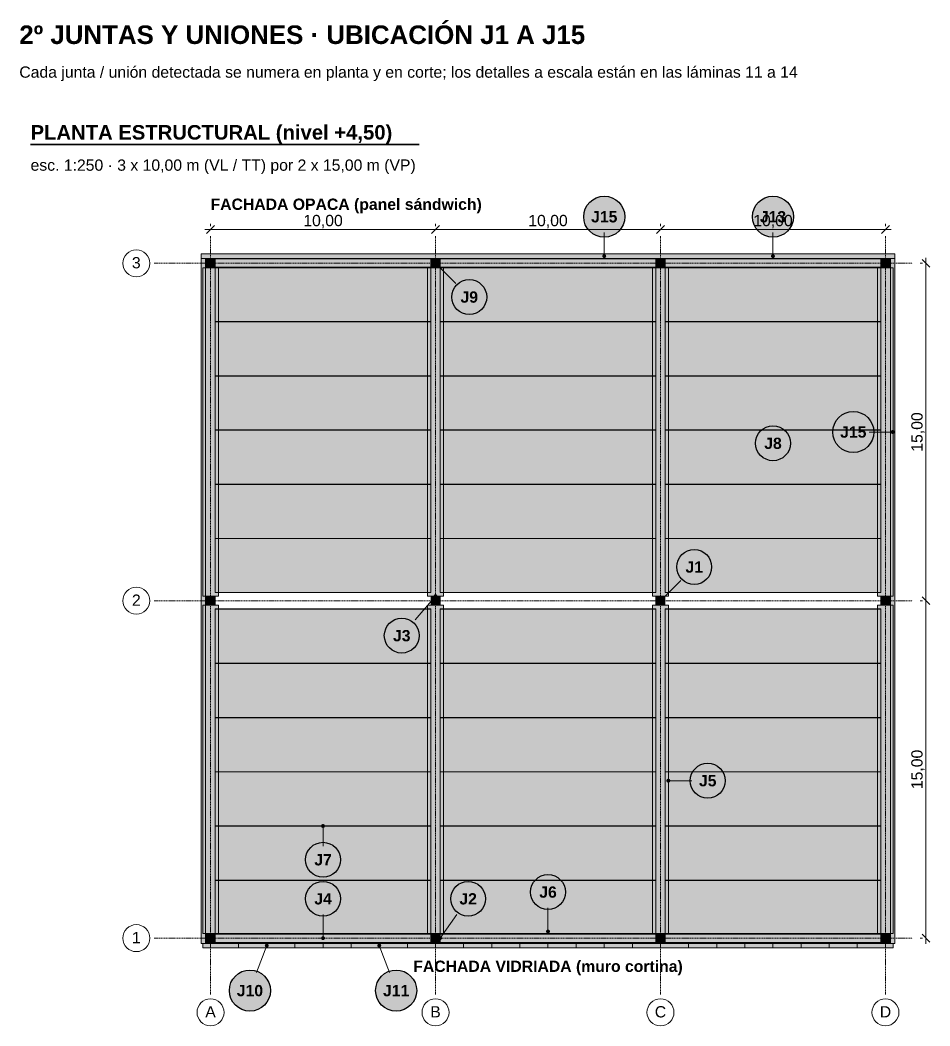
# Model space of a CAD drawing. Header units: millimetres. Extents: x 10 to 200, y 4 to 286.
# Drawn here: x 10.1 to 171.9, y 107.4 to 286.2 of the extents above; entities that cross this region are included whole.
import ezdxf
from ezdxf.enums import TextEntityAlignment as Align

# ---------------------------------------------------------------- set-up
doc = ezdxf.new("R2010")
doc.units = ezdxf.units.MM
doc.linetypes.add('DASHED', pattern=[1.524, 1.27, -0.254])
for name, color, linetype in [('CONTORNOS', 7, 'Continuous'), ('CONTORNOS-RELLENO', 9, 'Continuous'), ('COTAS', 7, 'Continuous'), ('LINEAS', 7, 'Continuous'), ('REFERENCIAS', 7, 'Continuous'), ('REFERENCIAS-RELLENO', 9, 'Continuous'), ('TEXTOS', 7, 'Continuous')]:
    doc.layers.add(name, color=color, linetype=linetype)
doc.styles.add('ARIAL', font='arial.ttf')
doc.styles.add('ARIAL-NEGRITA', font='arialbd.ttf')

msp = doc.modelspace()

# ---------------------------------------------------------------- hatches: boundary and pattern name
at = {"layer": 'CONTORNOS-RELLENO', "true_color": 0xcfc8bb}
h = msp.add_hatch(color=9, dxfattribs=at)
h.dxf.hatch_style = 1
h.paths.add_polyline_path([(42.32, 243.88), (165.68, 243.88), (165.68, 244.68), (42.32, 244.68)])
h = msp.add_hatch(color=9, dxfattribs=at)
h.dxf.hatch_style = 1
h.paths.add_polyline_path([(42.32, 122.072), (43.12, 122.072), (43.12, 243.88), (42.32, 243.88)])
at = {"layer": 'CONTORNOS-RELLENO', "true_color": 0x555555}
h = msp.add_hatch(color=251, dxfattribs=at)
h.dxf.hatch_style = 1
h.paths.add_polyline_path([(43.2, 242.2), (44.8, 242.2), (44.8, 243.8), (43.2, 243.8)])
at = {"layer": 'CONTORNOS-RELLENO', "true_color": 0xa9bccf}
h = msp.add_hatch(color=9, dxfattribs=at)
h.dxf.hatch_style = 1
h.paths.add_polyline_path([(44.84, 242.2), (83.16, 242.2), (83.16, 243.8), (44.84, 243.8)])
at = {"layer": 'CONTORNOS-RELLENO', "true_color": 0x555555}
h = msp.add_hatch(color=251, dxfattribs=at)
h.dxf.hatch_style = 1
h.paths.add_polyline_path([(83.2, 242.2), (84.8, 242.2), (84.8, 243.8), (83.2, 243.8)])
at = {"layer": 'CONTORNOS-RELLENO', "true_color": 0xa9bccf}
h = msp.add_hatch(color=9, dxfattribs=at)
h.dxf.hatch_style = 1
h.paths.add_polyline_path([(84.84, 242.2), (123.16, 242.2), (123.16, 243.8), (84.84, 243.8)])
at = {"layer": 'CONTORNOS-RELLENO', "true_color": 0x555555}
h = msp.add_hatch(color=251, dxfattribs=at)
h.dxf.hatch_style = 1
h.paths.add_polyline_path([(123.2, 242.2), (124.8, 242.2), (124.8, 243.8), (123.2, 243.8)])
at = {"layer": 'CONTORNOS-RELLENO', "true_color": 0xa9bccf}
h = msp.add_hatch(color=9, dxfattribs=at)
h.dxf.hatch_style = 1
h.paths.add_polyline_path([(124.84, 242.2), (163.16, 242.2), (163.16, 243.8), (124.84, 243.8)])
at = {"layer": 'CONTORNOS-RELLENO', "true_color": 0x555555}
h = msp.add_hatch(color=251, dxfattribs=at)
h.dxf.hatch_style = 1
h.paths.add_polyline_path([(163.2, 242.2), (164.8, 242.2), (164.8, 243.8), (163.2, 243.8)])
at = {"layer": 'CONTORNOS-RELLENO', "true_color": 0xcfc8bb}
h = msp.add_hatch(color=9, dxfattribs=at)
h.dxf.hatch_style = 1
h.paths.add_polyline_path([(164.88, 122.072), (165.68, 122.072), (165.68, 243.88), (164.88, 243.88)])
at = {"layer": 'CONTORNOS-RELLENO', "true_color": 0xb9cdb0}
h = msp.add_hatch(color=9, dxfattribs=at)
h.dxf.hatch_style = 1
h.paths.add_polyline_path([(42.6, 183.8), (45.4, 183.8), (45.4, 242.2), (42.6, 242.2)])
at = {"layer": 'CONTORNOS-RELLENO', "true_color": 0xe3dccb}
h = msp.add_hatch(color=254, dxfattribs=at)
h.dxf.hatch_style = 1
h.paths.add_polyline_path([(44.84, 242.28), (83.16, 242.28), (83.16, 242.32), (44.84, 242.32)])
at = {"layer": 'CONTORNOS-RELLENO', "true_color": 0xefeadc}
h = msp.add_hatch(color=254, dxfattribs=at)
h.dxf.hatch_style = 1
h.paths.add_polyline_path([(44.84, 232.64), (83.16, 232.64), (83.16, 242.24), (44.84, 242.24)])
at = {"layer": 'CONTORNOS-RELLENO', "true_color": 0xb9cdb0}
h = msp.add_hatch(color=9, dxfattribs=at)
h.dxf.hatch_style = 1
h.paths.add_polyline_path([(82.6, 183.8), (85.4, 183.8), (85.4, 242.2), (82.6, 242.2)])
at = {"layer": 'CONTORNOS-RELLENO', "true_color": 0xe3dccb}
h = msp.add_hatch(color=254, dxfattribs=at)
h.dxf.hatch_style = 1
h.paths.add_polyline_path([(84.84, 242.28), (123.16, 242.28), (123.16, 242.32), (84.84, 242.32)])
at = {"layer": 'CONTORNOS-RELLENO', "true_color": 0xefeadc}
h = msp.add_hatch(color=254, dxfattribs=at)
h.dxf.hatch_style = 1
h.paths.add_polyline_path([(84.84, 232.64), (123.16, 232.64), (123.16, 242.24), (84.84, 242.24)])
at = {"layer": 'CONTORNOS-RELLENO', "true_color": 0xb9cdb0}
h = msp.add_hatch(color=9, dxfattribs=at)
h.dxf.hatch_style = 1
h.paths.add_polyline_path([(122.6, 183.8), (125.4, 183.8), (125.4, 242.2), (122.6, 242.2)])
at = {"layer": 'CONTORNOS-RELLENO', "true_color": 0xe3dccb}
h = msp.add_hatch(color=254, dxfattribs=at)
h.dxf.hatch_style = 1
h.paths.add_polyline_path([(124.84, 242.28), (163.16, 242.28), (163.16, 242.32), (124.84, 242.32)])
at = {"layer": 'CONTORNOS-RELLENO', "true_color": 0xefeadc}
h = msp.add_hatch(color=254, dxfattribs=at)
h.dxf.hatch_style = 1
h.paths.add_polyline_path([(124.84, 232.64), (163.16, 232.64), (163.16, 242.24), (124.84, 242.24)])
at = {"layer": 'CONTORNOS-RELLENO', "true_color": 0xb9cdb0}
h = msp.add_hatch(color=9, dxfattribs=at)
h.dxf.hatch_style = 1
h.paths.add_polyline_path([(162.6, 183.8), (165.4, 183.8), (165.4, 242.2), (162.6, 242.2)])
at = {"layer": 'CONTORNOS-RELLENO', "true_color": 0xefeadc}
h = msp.add_hatch(color=254, dxfattribs=at)
h.dxf.hatch_style = 1
h.paths.add_polyline_path([(44.84, 223), (83.16, 223), (83.16, 232.6), (44.84, 232.6)])
h = msp.add_hatch(color=254, dxfattribs=at)
h.dxf.hatch_style = 1
h.paths.add_polyline_path([(84.84, 223), (123.16, 223), (123.16, 232.6), (84.84, 232.6)])
h = msp.add_hatch(color=254, dxfattribs=at)
h.dxf.hatch_style = 1
h.paths.add_polyline_path([(124.84, 223), (163.16, 223), (163.16, 232.6), (124.84, 232.6)])
h = msp.add_hatch(color=254, dxfattribs=at)
h.dxf.hatch_style = 1
h.paths.add_polyline_path([(44.84, 213.36), (83.16, 213.36), (83.16, 222.96), (44.84, 222.96)])
h = msp.add_hatch(color=254, dxfattribs=at)
h.dxf.hatch_style = 1
h.paths.add_polyline_path([(84.84, 213.36), (123.16, 213.36), (123.16, 222.96), (84.84, 222.96)])
h = msp.add_hatch(color=254, dxfattribs=at)
h.dxf.hatch_style = 1
h.paths.add_polyline_path([(124.84, 213.36), (163.16, 213.36), (163.16, 222.96), (124.84, 222.96)])
h = msp.add_hatch(color=254, dxfattribs=at)
h.dxf.hatch_style = 1
h.paths.add_polyline_path([(44.84, 203.72), (83.16, 203.72), (83.16, 213.32), (44.84, 213.32)])
h = msp.add_hatch(color=254, dxfattribs=at)
h.dxf.hatch_style = 1
h.paths.add_polyline_path([(84.84, 203.72), (123.16, 203.72), (123.16, 213.32), (84.84, 213.32)])
h = msp.add_hatch(color=254, dxfattribs=at)
h.dxf.hatch_style = 1
h.paths.add_polyline_path([(124.84, 203.72), (163.16, 203.72), (163.16, 213.32), (124.84, 213.32)])
h = msp.add_hatch(color=254, dxfattribs=at)
h.dxf.hatch_style = 1
h.paths.add_polyline_path([(44.84, 194.08), (83.16, 194.08), (83.16, 203.68), (44.84, 203.68)])
h = msp.add_hatch(color=254, dxfattribs=at)
h.dxf.hatch_style = 1
h.paths.add_polyline_path([(84.84, 194.08), (123.16, 194.08), (123.16, 203.68), (84.84, 203.68)])
h = msp.add_hatch(color=254, dxfattribs=at)
h.dxf.hatch_style = 1
h.paths.add_polyline_path([(124.84, 194.08), (163.16, 194.08), (163.16, 203.68), (124.84, 203.68)])
h = msp.add_hatch(color=254, dxfattribs=at)
h.dxf.hatch_style = 1
h.paths.add_polyline_path([(44.84, 184.44), (83.16, 184.44), (83.16, 194.04), (44.84, 194.04)])
h = msp.add_hatch(color=254, dxfattribs=at)
h.dxf.hatch_style = 1
h.paths.add_polyline_path([(84.84, 184.44), (123.16, 184.44), (123.16, 194.04), (84.84, 194.04)])
h = msp.add_hatch(color=254, dxfattribs=at)
h.dxf.hatch_style = 1
h.paths.add_polyline_path([(124.84, 184.44), (163.16, 184.44), (163.16, 194.04), (124.84, 194.04)])
at = {"layer": 'CONTORNOS-RELLENO', "true_color": 0x555555}
h = msp.add_hatch(color=251, dxfattribs=at)
h.dxf.hatch_style = 1
h.paths.add_polyline_path([(43.2, 182.2), (44.8, 182.2), (44.8, 183.8), (43.2, 183.8)])
h = msp.add_hatch(color=251, dxfattribs=at)
h.dxf.hatch_style = 1
h.paths.add_polyline_path([(83.2, 182.2), (84.8, 182.2), (84.8, 183.8), (83.2, 183.8)])
h = msp.add_hatch(color=251, dxfattribs=at)
h.dxf.hatch_style = 1
h.paths.add_polyline_path([(123.2, 182.2), (124.8, 182.2), (124.8, 183.8), (123.2, 183.8)])
h = msp.add_hatch(color=251, dxfattribs=at)
h.dxf.hatch_style = 1
h.paths.add_polyline_path([(163.2, 182.2), (164.8, 182.2), (164.8, 183.8), (163.2, 183.8)])
at = {"layer": 'CONTORNOS-RELLENO', "true_color": 0xb9cdb0}
h = msp.add_hatch(color=9, dxfattribs=at)
h.dxf.hatch_style = 1
h.paths.add_polyline_path([(42.6, 123.8), (45.4, 123.8), (45.4, 182.2), (42.6, 182.2)])
at = {"layer": 'CONTORNOS-RELLENO', "true_color": 0xe3dccb}
h = msp.add_hatch(color=254, dxfattribs=at)
h.dxf.hatch_style = 1
h.paths.add_polyline_path([(44.84, 181.52), (83.16, 181.52), (83.16, 181.56), (44.84, 181.56)])
at = {"layer": 'CONTORNOS-RELLENO', "true_color": 0xefeadc}
h = msp.add_hatch(color=254, dxfattribs=at)
h.dxf.hatch_style = 1
h.paths.add_polyline_path([(44.84, 171.88), (83.16, 171.88), (83.16, 181.48), (44.84, 181.48)])
at = {"layer": 'CONTORNOS-RELLENO', "true_color": 0xb9cdb0}
h = msp.add_hatch(color=9, dxfattribs=at)
h.dxf.hatch_style = 1
h.paths.add_polyline_path([(82.6, 123.8), (85.4, 123.8), (85.4, 182.2), (82.6, 182.2)])
at = {"layer": 'CONTORNOS-RELLENO', "true_color": 0xe3dccb}
h = msp.add_hatch(color=254, dxfattribs=at)
h.dxf.hatch_style = 1
h.paths.add_polyline_path([(84.84, 181.52), (123.16, 181.52), (123.16, 181.56), (84.84, 181.56)])
at = {"layer": 'CONTORNOS-RELLENO', "true_color": 0xefeadc}
h = msp.add_hatch(color=254, dxfattribs=at)
h.dxf.hatch_style = 1
h.paths.add_polyline_path([(84.84, 171.88), (123.16, 171.88), (123.16, 181.48), (84.84, 181.48)])
at = {"layer": 'CONTORNOS-RELLENO', "true_color": 0xb9cdb0}
h = msp.add_hatch(color=9, dxfattribs=at)
h.dxf.hatch_style = 1
h.paths.add_polyline_path([(122.6, 123.8), (125.4, 123.8), (125.4, 182.2), (122.6, 182.2)])
at = {"layer": 'CONTORNOS-RELLENO', "true_color": 0xe3dccb}
h = msp.add_hatch(color=254, dxfattribs=at)
h.dxf.hatch_style = 1
h.paths.add_polyline_path([(124.84, 181.52), (163.16, 181.52), (163.16, 181.56), (124.84, 181.56)])
at = {"layer": 'CONTORNOS-RELLENO', "true_color": 0xefeadc}
h = msp.add_hatch(color=254, dxfattribs=at)
h.dxf.hatch_style = 1
h.paths.add_polyline_path([(124.84, 171.88), (163.16, 171.88), (163.16, 181.48), (124.84, 181.48)])
at = {"layer": 'CONTORNOS-RELLENO', "true_color": 0xb9cdb0}
h = msp.add_hatch(color=9, dxfattribs=at)
h.dxf.hatch_style = 1
h.paths.add_polyline_path([(162.6, 123.8), (165.4, 123.8), (165.4, 182.2), (162.6, 182.2)])
at = {"layer": 'CONTORNOS-RELLENO', "true_color": 0xefeadc}
h = msp.add_hatch(color=254, dxfattribs=at)
h.dxf.hatch_style = 1
h.paths.add_polyline_path([(44.84, 162.24), (83.16, 162.24), (83.16, 171.84), (44.84, 171.84)])
h = msp.add_hatch(color=254, dxfattribs=at)
h.dxf.hatch_style = 1
h.paths.add_polyline_path([(84.84, 162.24), (123.16, 162.24), (123.16, 171.84), (84.84, 171.84)])
h = msp.add_hatch(color=254, dxfattribs=at)
h.dxf.hatch_style = 1
h.paths.add_polyline_path([(124.84, 162.24), (163.16, 162.24), (163.16, 171.84), (124.84, 171.84)])
h = msp.add_hatch(color=254, dxfattribs=at)
h.dxf.hatch_style = 1
h.paths.add_polyline_path([(44.84, 152.6), (83.16, 152.6), (83.16, 162.2), (44.84, 162.2)])
h = msp.add_hatch(color=254, dxfattribs=at)
h.dxf.hatch_style = 1
h.paths.add_polyline_path([(84.84, 152.6), (123.16, 152.6), (123.16, 162.2), (84.84, 162.2)])
h = msp.add_hatch(color=254, dxfattribs=at)
h.dxf.hatch_style = 1
h.paths.add_polyline_path([(124.84, 152.6), (163.16, 152.6), (163.16, 162.2), (124.84, 162.2)])
h = msp.add_hatch(color=254, dxfattribs=at)
h.dxf.hatch_style = 1
h.paths.add_polyline_path([(44.84, 142.96), (83.16, 142.96), (83.16, 152.56), (44.84, 152.56)])
h = msp.add_hatch(color=254, dxfattribs=at)
h.dxf.hatch_style = 1
h.paths.add_polyline_path([(84.84, 142.96), (123.16, 142.96), (123.16, 152.56), (84.84, 152.56)])
h = msp.add_hatch(color=254, dxfattribs=at)
h.dxf.hatch_style = 1
h.paths.add_polyline_path([(124.84, 142.96), (163.16, 142.96), (163.16, 152.56), (124.84, 152.56)])
h = msp.add_hatch(color=254, dxfattribs=at)
h.dxf.hatch_style = 1
h.paths.add_polyline_path([(44.84, 133.32), (83.16, 133.32), (83.16, 142.92), (44.84, 142.92)])
h = msp.add_hatch(color=254, dxfattribs=at)
h.dxf.hatch_style = 1
h.paths.add_polyline_path([(84.84, 133.32), (123.16, 133.32), (123.16, 142.92), (84.84, 142.92)])
h = msp.add_hatch(color=254, dxfattribs=at)
h.dxf.hatch_style = 1
h.paths.add_polyline_path([(124.84, 133.32), (163.16, 133.32), (163.16, 142.92), (124.84, 142.92)])
h = msp.add_hatch(color=254, dxfattribs=at)
h.dxf.hatch_style = 1
h.paths.add_polyline_path([(44.84, 123.68), (83.16, 123.68), (83.16, 133.28), (44.84, 133.28)])
h = msp.add_hatch(color=254, dxfattribs=at)
h.dxf.hatch_style = 1
h.paths.add_polyline_path([(84.84, 123.68), (123.16, 123.68), (123.16, 133.28), (84.84, 133.28)])
h = msp.add_hatch(color=254, dxfattribs=at)
h.dxf.hatch_style = 1
h.paths.add_polyline_path([(124.84, 123.68), (163.16, 123.68), (163.16, 133.28), (124.84, 133.28)])
at = {"layer": 'CONTORNOS-RELLENO', "true_color": 0x555555}
h = msp.add_hatch(color=251, dxfattribs=at)
h.dxf.hatch_style = 1
h.paths.add_polyline_path([(43.2, 122.2), (44.8, 122.2), (44.8, 123.8), (43.2, 123.8)])
at = {"layer": 'CONTORNOS-RELLENO', "true_color": 0xa9bccf}
h = msp.add_hatch(color=9, dxfattribs=at)
h.dxf.hatch_style = 1
h.paths.add_polyline_path([(44.84, 122.2), (83.16, 122.2), (83.16, 123.8), (44.84, 123.8)])
at = {"layer": 'CONTORNOS-RELLENO', "true_color": 0x555555}
h = msp.add_hatch(color=251, dxfattribs=at)
h.dxf.hatch_style = 1
h.paths.add_polyline_path([(83.2, 122.2), (84.8, 122.2), (84.8, 123.8), (83.2, 123.8)])
at = {"layer": 'CONTORNOS-RELLENO', "true_color": 0xa9bccf}
h = msp.add_hatch(color=9, dxfattribs=at)
h.dxf.hatch_style = 1
h.paths.add_polyline_path([(84.84, 122.2), (123.16, 122.2), (123.16, 123.8), (84.84, 123.8)])
at = {"layer": 'CONTORNOS-RELLENO', "true_color": 0x555555}
h = msp.add_hatch(color=251, dxfattribs=at)
h.dxf.hatch_style = 1
h.paths.add_polyline_path([(123.2, 122.2), (124.8, 122.2), (124.8, 123.8), (123.2, 123.8)])
at = {"layer": 'CONTORNOS-RELLENO', "true_color": 0xa9bccf}
h = msp.add_hatch(color=9, dxfattribs=at)
h.dxf.hatch_style = 1
h.paths.add_polyline_path([(124.84, 122.2), (163.16, 122.2), (163.16, 123.8), (124.84, 123.8)])
at = {"layer": 'CONTORNOS-RELLENO', "true_color": 0x555555}
h = msp.add_hatch(color=251, dxfattribs=at)
h.dxf.hatch_style = 1
h.paths.add_polyline_path([(163.2, 122.2), (164.8, 122.2), (164.8, 123.8), (163.2, 123.8)])
at = {"layer": 'CONTORNOS-RELLENO', "true_color": 0xbfe3f0}
h = msp.add_hatch(color=254, dxfattribs=at)
h.dxf.hatch_style = 1
h.paths.add_polyline_path([(42.6, 121.272), (165.4, 121.272), (165.4, 122.072), (42.6, 122.072)])
at = {"layer": 'REFERENCIAS-RELLENO', "true_color": 0xfff1a8}
h = msp.add_hatch(color=51, dxfattribs=at)
h.dxf.hatch_style = 1
edge = h.paths.add_edge_path()
edge.add_arc((114, 251.28), 3.65, 0, 360)
h = msp.add_hatch(color=51, dxfattribs=at)
h.dxf.hatch_style = 1
edge = h.paths.add_edge_path()
edge.add_arc((144, 251.28), 3.65, 0, 360)
at = {"layer": 'REFERENCIAS-RELLENO', "true_color": 0x000000}
h = msp.add_hatch(color=18, dxfattribs=at)
h.dxf.hatch_style = 1
edge = h.paths.add_edge_path()
edge.add_arc((84, 243), 0.35, 0, 360)
h = msp.add_hatch(color=18, dxfattribs=at)
h.dxf.hatch_style = 1
edge = h.paths.add_edge_path()
edge.add_arc((114, 244.28), 0.35, 0, 360)
h = msp.add_hatch(color=18, dxfattribs=at)
h.dxf.hatch_style = 1
edge = h.paths.add_edge_path()
edge.add_arc((144, 244.28), 0.35, 0, 360)
at = {"layer": 'REFERENCIAS-RELLENO', "true_color": 0xfff1a8}
h = msp.add_hatch(color=51, dxfattribs=at)
h.dxf.hatch_style = 1
edge = h.paths.add_edge_path()
edge.add_arc((90, 237), 3.1, 0, 360)
h = msp.add_hatch(color=51, dxfattribs=at)
h.dxf.hatch_style = 1
edge = h.paths.add_edge_path()
edge.add_arc((158.28, 213), 3.65, 0, 360)
h = msp.add_hatch(color=51, dxfattribs=at)
h.dxf.hatch_style = 1
edge = h.paths.add_edge_path()
edge.add_arc((144, 211), 3.1, 0, 360)
at = {"layer": 'REFERENCIAS-RELLENO', "true_color": 0x000000}
h = msp.add_hatch(color=18, dxfattribs=at)
h.dxf.hatch_style = 1
edge = h.paths.add_edge_path()
edge.add_arc((165.28, 213), 0.35, 0, 360)
at = {"layer": 'REFERENCIAS-RELLENO', "true_color": 0xfff1a8}
h = msp.add_hatch(color=51, dxfattribs=at)
h.dxf.hatch_style = 1
edge = h.paths.add_edge_path()
edge.add_arc((130, 189), 3.1, 0, 360)
at = {"layer": 'REFERENCIAS-RELLENO', "true_color": 0x000000}
h = msp.add_hatch(color=18, dxfattribs=at)
h.dxf.hatch_style = 1
edge = h.paths.add_edge_path()
edge.add_arc((84, 183.8), 0.35, 0, 360)
h = msp.add_hatch(color=18, dxfattribs=at)
h.dxf.hatch_style = 1
edge = h.paths.add_edge_path()
edge.add_arc((124, 183), 0.35, 0, 360)
at = {"layer": 'REFERENCIAS-RELLENO', "true_color": 0xfff1a8}
h = msp.add_hatch(color=51, dxfattribs=at)
h.dxf.hatch_style = 1
edge = h.paths.add_edge_path()
edge.add_arc((78, 176.8), 3.1, 0, 360)
h = msp.add_hatch(color=51, dxfattribs=at)
h.dxf.hatch_style = 1
edge = h.paths.add_edge_path()
edge.add_arc((132.4, 151), 3.1, 0, 360)
at = {"layer": 'REFERENCIAS-RELLENO', "true_color": 0x000000}
h = msp.add_hatch(color=18, dxfattribs=at)
h.dxf.hatch_style = 1
edge = h.paths.add_edge_path()
edge.add_arc((125.4, 151), 0.35, 0, 360)
h = msp.add_hatch(color=18, dxfattribs=at)
h.dxf.hatch_style = 1
edge = h.paths.add_edge_path()
edge.add_arc((64, 142.94), 0.35, 0, 360)
at = {"layer": 'REFERENCIAS-RELLENO', "true_color": 0xfff1a8}
h = msp.add_hatch(color=51, dxfattribs=at)
h.dxf.hatch_style = 1
edge = h.paths.add_edge_path()
edge.add_arc((64, 136.94), 3.1, 0, 360)
h = msp.add_hatch(color=51, dxfattribs=at)
h.dxf.hatch_style = 1
edge = h.paths.add_edge_path()
edge.add_arc((104, 131.2), 3.1, 0, 360)
h = msp.add_hatch(color=51, dxfattribs=at)
h.dxf.hatch_style = 1
edge = h.paths.add_edge_path()
edge.add_arc((64, 130), 3.1, 0, 360)
h = msp.add_hatch(color=51, dxfattribs=at)
h.dxf.hatch_style = 1
edge = h.paths.add_edge_path()
edge.add_arc((89.8, 130), 3.1, 0, 360)
at = {"layer": 'REFERENCIAS-RELLENO', "true_color": 0x000000}
h = msp.add_hatch(color=18, dxfattribs=at)
h.dxf.hatch_style = 1
edge = h.paths.add_edge_path()
edge.add_arc((104, 124.2), 0.35, 0, 360)
h = msp.add_hatch(color=18, dxfattribs=at)
h.dxf.hatch_style = 1
edge = h.paths.add_edge_path()
edge.add_arc((54, 121.68), 0.35, 0, 360)
h = msp.add_hatch(color=18, dxfattribs=at)
h.dxf.hatch_style = 1
edge = h.paths.add_edge_path()
edge.add_arc((64, 123), 0.35, 0, 360)
h = msp.add_hatch(color=18, dxfattribs=at)
h.dxf.hatch_style = 1
edge = h.paths.add_edge_path()
edge.add_arc((74, 121.68), 0.35, 0, 360)
h = msp.add_hatch(color=18, dxfattribs=at)
h.dxf.hatch_style = 1
edge = h.paths.add_edge_path()
edge.add_arc((84.8, 123), 0.35, 0, 360)
at = {"layer": 'REFERENCIAS-RELLENO', "true_color": 0xfff1a8}
h = msp.add_hatch(color=51, dxfattribs=at)
h.dxf.hatch_style = 1
edge = h.paths.add_edge_path()
edge.add_arc((51, 113.68), 3.65, 0, 360)
h = msp.add_hatch(color=51, dxfattribs=at)
h.dxf.hatch_style = 1
edge = h.paths.add_edge_path()
edge.add_arc((77, 113.68), 3.65, 0, 360)

# ---------------------------------------------------------------- linework, layer by layer
at = {"layer": 'CONTORNOS', "lineweight": 13}
for points in [[(42.32, 243.88), (165.68, 243.88), (165.68, 244.68), (42.32, 244.68)], [(42.32, 122.072), (43.12, 122.072), (43.12, 243.88), (42.32, 243.88)], [(43.2, 242.2), (44.8, 242.2), (44.8, 243.8), (43.2, 243.8)], [(44.84, 242.2), (83.16, 242.2), (83.16, 243.8), (44.84, 243.8)], [(83.2, 242.2), (84.8, 242.2), (84.8, 243.8), (83.2, 243.8)], [(84.84, 242.2), (123.16, 242.2), (123.16, 243.8), (84.84, 243.8)], [(123.2, 242.2), (124.8, 242.2), (124.8, 243.8), (123.2, 243.8)], [(124.84, 242.2), (163.16, 242.2), (163.16, 243.8), (124.84, 243.8)], [(163.2, 242.2), (164.8, 242.2), (164.8, 243.8), (163.2, 243.8)], [(164.88, 122.072), (165.68, 122.072), (165.68, 243.88), (164.88, 243.88)], [(42.6, 183.8), (45.4, 183.8), (45.4, 242.2), (42.6, 242.2)], [(82.6, 183.8), (85.4, 183.8), (85.4, 242.2), (82.6, 242.2)], [(122.6, 183.8), (125.4, 183.8), (125.4, 242.2), (122.6, 242.2)], [(162.6, 183.8), (165.4, 183.8), (165.4, 242.2), (162.6, 242.2)], [(43.2, 182.2), (44.8, 182.2), (44.8, 183.8), (43.2, 183.8)], [(83.2, 182.2), (84.8, 182.2), (84.8, 183.8), (83.2, 183.8)], [(123.2, 182.2), (124.8, 182.2), (124.8, 183.8), (123.2, 183.8)], [(163.2, 182.2), (164.8, 182.2), (164.8, 183.8), (163.2, 183.8)], [(42.6, 123.8), (45.4, 123.8), (45.4, 182.2), (42.6, 182.2)], [(82.6, 123.8), (85.4, 123.8), (85.4, 182.2), (82.6, 182.2)], [(122.6, 123.8), (125.4, 123.8), (125.4, 182.2), (122.6, 182.2)], [(162.6, 123.8), (165.4, 123.8), (165.4, 182.2), (162.6, 182.2)], [(43.2, 122.2), (44.8, 122.2), (44.8, 123.8), (43.2, 123.8)], [(44.84, 122.2), (83.16, 122.2), (83.16, 123.8), (44.84, 123.8)], [(83.2, 122.2), (84.8, 122.2), (84.8, 123.8), (83.2, 123.8)], [(84.84, 122.2), (123.16, 122.2), (123.16, 123.8), (84.84, 123.8)], [(123.2, 122.2), (124.8, 122.2), (124.8, 123.8), (123.2, 123.8)], [(124.84, 122.2), (163.16, 122.2), (163.16, 123.8), (124.84, 123.8)], [(163.2, 122.2), (164.8, 122.2), (164.8, 123.8), (163.2, 123.8)], [(42.6, 121.272), (165.4, 121.272), (165.4, 122.072), (42.6, 122.072)]]:
    msp.add_lwpolyline(points, close=True, dxfattribs=at)
at = {"layer": 'CONTORNOS', "lineweight": 9}
for points in [[(44.84, 242.28), (83.16, 242.28), (83.16, 242.32), (44.84, 242.32)], [(44.84, 232.64), (83.16, 232.64), (83.16, 242.24), (44.84, 242.24)], [(84.84, 242.28), (123.16, 242.28), (123.16, 242.32), (84.84, 242.32)], [(84.84, 232.64), (123.16, 232.64), (123.16, 242.24), (84.84, 242.24)], [(124.84, 242.28), (163.16, 242.28), (163.16, 242.32), (124.84, 242.32)], [(124.84, 232.64), (163.16, 232.64), (163.16, 242.24), (124.84, 242.24)], [(44.84, 223), (83.16, 223), (83.16, 232.6), (44.84, 232.6)], [(84.84, 223), (123.16, 223), (123.16, 232.6), (84.84, 232.6)], [(124.84, 223), (163.16, 223), (163.16, 232.6), (124.84, 232.6)], [(44.84, 213.36), (83.16, 213.36), (83.16, 222.96), (44.84, 222.96)], [(84.84, 213.36), (123.16, 213.36), (123.16, 222.96), (84.84, 222.96)], [(124.84, 213.36), (163.16, 213.36), (163.16, 222.96), (124.84, 222.96)], [(44.84, 203.72), (83.16, 203.72), (83.16, 213.32), (44.84, 213.32)], [(84.84, 203.72), (123.16, 203.72), (123.16, 213.32), (84.84, 213.32)], [(124.84, 203.72), (163.16, 203.72), (163.16, 213.32), (124.84, 213.32)], [(44.84, 194.08), (83.16, 194.08), (83.16, 203.68), (44.84, 203.68)], [(84.84, 194.08), (123.16, 194.08), (123.16, 203.68), (84.84, 203.68)], [(124.84, 194.08), (163.16, 194.08), (163.16, 203.68), (124.84, 203.68)], [(44.84, 184.44), (83.16, 184.44), (83.16, 194.04), (44.84, 194.04)], [(84.84, 184.44), (123.16, 184.44), (123.16, 194.04), (84.84, 194.04)], [(124.84, 184.44), (163.16, 184.44), (163.16, 194.04), (124.84, 194.04)], [(44.84, 181.52), (83.16, 181.52), (83.16, 181.56), (44.84, 181.56)], [(44.84, 171.88), (83.16, 171.88), (83.16, 181.48), (44.84, 181.48)], [(84.84, 181.52), (123.16, 181.52), (123.16, 181.56), (84.84, 181.56)], [(84.84, 171.88), (123.16, 171.88), (123.16, 181.48), (84.84, 181.48)], [(124.84, 181.52), (163.16, 181.52), (163.16, 181.56), (124.84, 181.56)], [(124.84, 171.88), (163.16, 171.88), (163.16, 181.48), (124.84, 181.48)], [(44.84, 162.24), (83.16, 162.24), (83.16, 171.84), (44.84, 171.84)], [(84.84, 162.24), (123.16, 162.24), (123.16, 171.84), (84.84, 171.84)], [(124.84, 162.24), (163.16, 162.24), (163.16, 171.84), (124.84, 171.84)], [(44.84, 152.6), (83.16, 152.6), (83.16, 162.2), (44.84, 162.2)], [(84.84, 152.6), (123.16, 152.6), (123.16, 162.2), (84.84, 162.2)], [(124.84, 152.6), (163.16, 152.6), (163.16, 162.2), (124.84, 162.2)], [(44.84, 142.96), (83.16, 142.96), (83.16, 152.56), (44.84, 152.56)], [(84.84, 142.96), (123.16, 142.96), (123.16, 152.56), (84.84, 152.56)], [(124.84, 142.96), (163.16, 142.96), (163.16, 152.56), (124.84, 152.56)], [(44.84, 133.32), (83.16, 133.32), (83.16, 142.92), (44.84, 142.92)], [(84.84, 133.32), (123.16, 133.32), (123.16, 142.92), (84.84, 142.92)], [(124.84, 133.32), (163.16, 133.32), (163.16, 142.92), (124.84, 142.92)], [(44.84, 123.68), (83.16, 123.68), (83.16, 133.28), (44.84, 133.28)], [(84.84, 123.68), (123.16, 123.68), (123.16, 133.28), (84.84, 133.28)], [(124.84, 123.68), (163.16, 123.68), (163.16, 133.28), (124.84, 133.28)]]:
    msp.add_lwpolyline(points, close=True, dxfattribs=at)
at = {"layer": 'COTAS', "lineweight": 13}
for points in [[(43, 249), (85, 249)], [(83, 249), (125, 249)], [(123, 249), (165, 249)], [(171.2, 182), (171.2, 244)], [(171.2, 122), (171.2, 184)]]:
    msp.add_lwpolyline(points, dxfattribs=at)
at = {"layer": 'COTAS', "lineweight": 35}
for points in [[(43.3, 248.3), (44.7, 249.7)], [(83.3, 248.3), (84.7, 249.7)], [(83.3, 248.3), (84.7, 249.7)], [(123.3, 248.3), (124.7, 249.7)], [(123.3, 248.3), (124.7, 249.7)], [(163.3, 248.3), (164.7, 249.7)], [(171.9, 242.3), (170.5, 243.7)], [(171.9, 182.3), (170.5, 183.7)], [(171.9, 182.3), (170.5, 183.7)], [(171.9, 122.3), (170.5, 123.7)]]:
    msp.add_lwpolyline(points, dxfattribs=at)
at = {"layer": 'COTAS', "lineweight": 9}
for points in [[(44, 249.6), (44, 250)], [(84, 249.6), (84, 250)], [(84, 249.6), (84, 250)], [(124, 249.6), (124, 250)], [(124, 249.6), (124, 250)], [(164, 249.6), (164, 250)], [(170.6, 243), (170.2, 243)], [(170.6, 183), (170.2, 183)], [(170.6, 183), (170.2, 183)], [(170.6, 123), (170.2, 123)]]:
    msp.add_lwpolyline(points, dxfattribs=at)
at = {"layer": 'LINEAS', "lineweight": 35}
msp.add_lwpolyline([(12, 264.1), (81.12, 264.1)], dxfattribs=at)
at = {"layer": 'LINEAS', "color": 22, "linetype": 'DASHED', "lineweight": 9, "ltscale": 0.15, "true_color": 0xbb2222}
for points in [[(44, 113), (44, 247.8)], [(84, 113), (84, 247.8)], [(124, 113), (124, 247.8)], [(164, 113), (164, 247.8)], [(34, 243), (168.8, 243)], [(34, 183), (168.8, 183)], [(34, 123), (168.8, 123)]]:
    msp.add_lwpolyline(points, dxfattribs=at)
at = {"layer": 'LINEAS', "lineweight": 9}
for points in [[(44, 121.272), (44, 122.072)], [(49, 121.272), (49, 122.072)], [(54, 121.272), (54, 122.072)], [(59, 121.272), (59, 122.072)], [(64, 121.272), (64, 122.072)], [(69, 121.272), (69, 122.072)], [(74, 121.272), (74, 122.072)], [(79, 121.272), (79, 122.072)], [(84, 121.272), (84, 122.072)], [(89, 121.272), (89, 122.072)], [(94, 121.272), (94, 122.072)], [(99, 121.272), (99, 122.072)], [(104, 121.272), (104, 122.072)], [(109, 121.272), (109, 122.072)], [(114, 121.272), (114, 122.072)], [(119, 121.272), (119, 122.072)], [(124, 121.272), (124, 122.072)], [(129, 121.272), (129, 122.072)], [(134, 121.272), (134, 122.072)], [(139, 121.272), (139, 122.072)], [(144, 121.272), (144, 122.072)], [(149, 121.272), (149, 122.072)], [(154, 121.272), (154, 122.072)], [(159, 121.272), (159, 122.072)], [(164, 121.272), (164, 122.072)]]:
    msp.add_lwpolyline(points, dxfattribs=at)
at = {"layer": 'LINEAS', "color": 22, "lineweight": 18, "true_color": 0xbb2222}
for centre in [(30.8, 243), (30.8, 183), (30.8, 123), (44, 109.8), (84, 109.8), (124, 109.8), (164, 109.8)]:
    msp.add_circle(centre, 2.4, dxfattribs=at)
at = {"layer": 'REFERENCIAS', "lineweight": 13}
for points in [[(114, 244.28), (114, 248.48)], [(144, 244.28), (144, 248.48)], [(84, 243), (87.6, 239.4)], [(165.28, 213), (161.08, 213)], [(124, 183), (127.6, 186.6)], [(84, 183.8), (80.4, 179.6)], [(125.4, 151), (129.6, 151)], [(64, 142.94), (64, 139.34)], [(64, 123), (64, 127.2)], [(84.8, 123), (87.8, 127.2)], [(104, 124.2), (104, 128.4)], [(54, 121.68), (52.2, 116.88)], [(74, 121.68), (75.8, 116.88)]]:
    msp.add_lwpolyline(points, dxfattribs=at)
at = {"layer": 'REFERENCIAS', "lineweight": 25}
for centre, radius in [((114, 251.28), 3.65), ((144, 251.28), 3.65), ((90, 237), 3.1), ((158.28, 213), 3.65), ((144, 211), 3.1), ((130, 189), 3.1), ((78, 176.8), 3.1), ((132.4, 151), 3.1), ((64, 136.94), 3.1), ((104, 131.2), 3.1), ((64, 130), 3.1), ((89.8, 130), 3.1), ((51, 113.68), 3.65), ((77, 113.68), 3.65)]:
    msp.add_circle(centre, radius, dxfattribs=at)

# ---------------------------------------------------------------- texts
at = {"layer": 'COTAS', "style": 'ARIAL'}
for p in [(64, 249.6), (104, 249.6), (144, 249.6)]:
    msp.add_text('10,00', height=2.0048, dxfattribs=at).set_placement(p, align=Align.CENTER)
for p in [(170.6, 213), (170.6, 153)]:
    msp.add_text('15,00', height=2.0048, rotation=90, dxfattribs=at).set_placement(p, align=Align.CENTER)
at = {"layer": 'REFERENCIAS', "style": 'ARIAL-NEGRITA'}
for s, p in [('J15', (114, 250.272)), ('J13', (144, 250.272)), ('J9', (90, 235.992)), ('J15', (158.28, 211.992)), ('J8', (144, 209.992)), ('J1', (130, 187.992)), ('J3', (78, 175.792)), ('J5', (132.4, 149.992)), ('J7', (64, 135.932)), ('J4', (64, 128.992)), ('J2', (89.8, 128.992)), ('J6', (104, 130.192)), ('J10', (51, 112.672)), ('J11', (77, 112.672))]:
    msp.add_text(s, height=2.0048, dxfattribs=at).set_placement(p, align=Align.CENTER)
at = {"layer": 'TEXTOS', "style": 'ARIAL-NEGRITA'}
for s, height, p in [('2º JUNTAS Y UNIONES · UBICACIÓN J1 A J15', 3.2936, (10, 282)), ('PLANTA ESTRUCTURAL (nivel +4,50)', 2.5776, (12, 265)), ('FACHADA OPACA (panel sándwich)', 2.0048, (44, 252.5))]:
    msp.add_text(s, height=height, dxfattribs=at).set_placement(p)
at = {"layer": 'TEXTOS', "color": 250, "true_color": 0x333333, "style": 'ARIAL'}
msp.add_text('Cada junta / unión detectada se numera en planta y en corte; los detalles a escala están en las láminas 11 a 14', height=2.0048, dxfattribs=at).set_placement((10, 276))
at = {"layer": 'TEXTOS', "color": 250, "true_color": 0x222222, "style": 'ARIAL'}
msp.add_text('esc. 1:250 · 3 x 10,00 m (VL / TT) por 2 x 15,00 m (VP)', height=2.0048, dxfattribs=at).set_placement((12, 259.46))
at = {"layer": 'TEXTOS', "color": 22, "true_color": 0xbb2222, "style": 'ARIAL'}
for s, p in [('3', (30.8, 242.1)), ('2', (30.8, 182.1)), ('1', (30.8, 122.1)), ('A', (44, 108.9)), ('B', (84, 108.9)), ('C', (124, 108.9)), ('D', (164, 108.9))]:
    msp.add_text(s, height=2.005, dxfattribs=at).set_placement(p, align=Align.CENTER)
at = {"layer": 'TEXTOS', "style": 'ARIAL-NEGRITA'}
msp.add_text('FACHADA VIDRIADA (muro cortina)', height=2.0048, dxfattribs=at).set_placement((104, 117), align=Align.CENTER)

doc.saveas('drawing.dxf')
